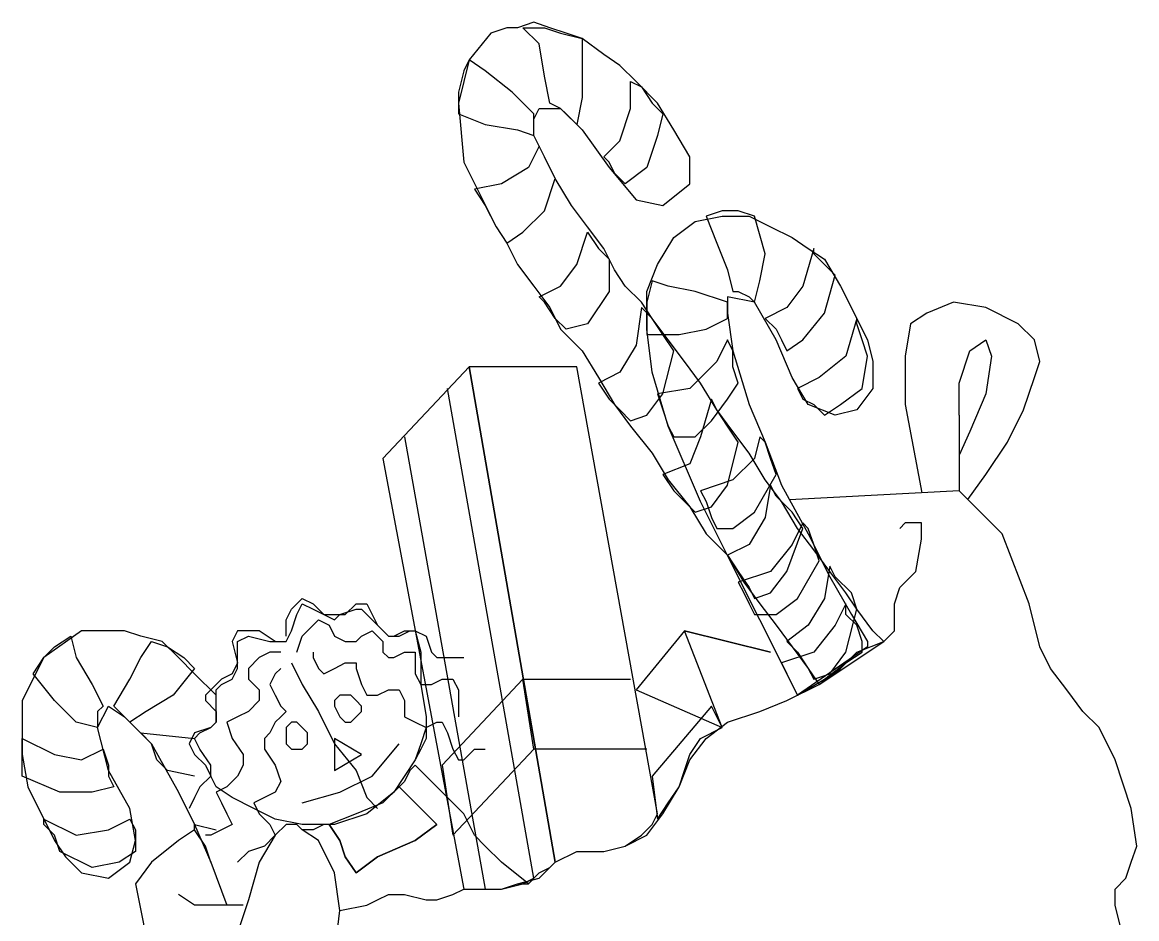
# Model space of a CAD drawing. Extents: x -95 to 513, y -317 to 40.
# Drawn here: x -91.93 to -62.31, y -9.05 to 14.78 of the extents above; entities that cross this region are included whole.
import ezdxf

# ---------------------------------------------------------------- set-up
doc = ezdxf.new("R2010")
doc.units = 0
doc.header["$MEASUREMENT"] = 0
doc.layers.get('0').update_dxf_attribs({"linetype": 'CONTINUOUS'})

msp = doc.modelspace()

# ---------------------------------------------------------------- linework, layer by layer
at = {"color": 3}
for p, q in [((-67.176071, 7.336626), (-67.89153, 7.050443)), ((-66.317521, 7.193535), (-67.176071, 7.336626)), ((-65.458971, 6.76426), (-66.317521, 7.193535)), ((-66.317521, 7.193535), (-66.317521, 7.193535)), ((-67.89153, 7.050443), (-68.320805, 6.76426)), ((-68.320805, 6.76426), (-68.463896, 5.905709)), ((-68.320805, 6.76426), (-68.320805, 6.76426)), ((-65.029695, 6.334985), (-65.458971, 6.76426)), ((-66.746796, 6.048801), (-66.317521, 6.334985)), ((-66.317521, 6.334985), (-66.317521, 6.334985)), ((-66.317521, 6.334985), (-66.174429, 5.905709)), ((-64.886604, 5.762618), (-65.029695, 6.334985)), ((-67.03298, 5.190251), (-66.746796, 6.048801)), ((-68.463896, 5.905709), (-68.463896, 4.617884)), ((-66.174429, 5.905709), (-66.317521, 4.904068)), ((-65.029695, 5.333343), (-64.886604, 5.762618)), ((-64.886604, 5.762618), (-64.886604, 5.762618)), ((-65.315879, 4.474793), (-65.029695, 5.333343)), ((-67.03298, 4.3317), (-67.03298, 5.190251)), ((-66.317521, 4.904068), (-66.746796, 3.902425)), ((-68.463896, 4.617884), (-68.019508, 2.274591)), ((-65.745154, 3.616242), (-65.315879, 4.474793)), ((-67.03298, 4.3317), (-67.03298, 4.3317)), ((-67.03298, 4.3317), (-67.03298, 2.6146)), ((-66.746796, 3.902425), (-67.03298, 3.275425)), ((-66.317521, 2.757692), (-65.745154, 3.616242)), ((-66.80214, 2.097576), (-66.317521, 2.757692)), ((-67.03298, 2.6146), (-67.03298, 2.328416)), ((-67.03298, 2.328416), (-67.03298, 2.328416))]:
    msp.add_line(p, q, dxfattribs=at)
at = {"color": 7}
for p, q in [((-80.054325, 5.619526), (-82.343793, 3.186967)), ((-77.764858, -7.544912), (-80.054325, 5.619526)), ((-77.192491, 5.619526), (-80.054325, 5.619526)), ((-80.054325, 5.619526), (-77.764858, -7.544912)), ((-75.046115, -6.257086), (-77.192491, 5.619526)), ((-82.343793, 3.186967), (-80.197417, -8.26037)), ((-67.03298, 2.328416), (-71.538929, 2.08257)), ((-65.888246, 1.183683), (-67.03298, 2.328416)), ((-67.03298, 2.328416), (-67.03298, 2.328416)), ((-65.172788, -0.67651), (-65.888246, 1.183683)), ((-84.776352, -0.819601), (-84.490168, -0.533417)), ((-84.490168, -0.533417), (-84.490168, -0.533417)), ((-84.490168, -0.533417), (-84.203985, -0.67651)), ((-84.919443, -1.105785), (-84.776352, -0.819601)), ((-84.63326, -0.962693), (-84.490168, -0.67651)), ((-84.490168, -0.67651), (-84.490168, -0.67651)), ((-84.490168, -0.67651), (-84.203985, -0.819601)), ((-84.203985, -0.67651), (-83.917801, -0.962693)), ((-84.203985, -0.819601), (-83.917801, -0.962693)), ((-83.488526, -0.962693), (-83.059251, -0.819601)), ((-83.345435, -0.962693), (-83.059251, -0.67651)), ((-83.059251, -0.67651), (-82.773068, -0.67651)), ((-83.059251, -0.819601), (-82.91616, -0.819601)), ((-82.91616, -0.819601), (-82.91616, -0.819601)), ((-82.91616, -0.819601), (-82.773068, -0.962693)), ((-82.773068, -0.67651), (-82.773068, -0.67651)), ((-82.773068, -0.67651), (-82.629976, -0.962693)), ((-64.886604, -1.821243), (-65.172788, -0.67651)), ((-84.919443, -1.53506), (-84.919443, -1.105785)), ((-84.776352, -1.391968), (-84.63326, -0.962693)), ((-84.203985, -1.248876), (-84.060893, -1.105785)), ((-84.060893, -1.105785), (-84.060893, -1.105785)), ((-84.060893, -1.105785), (-83.77471, -1.248876)), ((-83.917801, -0.962693), (-83.631618, -0.962693)), ((-83.917801, -0.962693), (-83.631618, -1.105785)), ((-83.631618, -0.962693), (-83.631618, -0.962693)), ((-83.631618, -0.962693), (-83.345435, -0.962693)), ((-83.631618, -1.105785), (-83.488526, -0.962693)), ((-83.631618, -1.105785), (-83.631618, -1.105785)), ((-82.773068, -0.962693), (-82.486885, -1.248876)), ((-82.629976, -0.962693), (-82.486885, -1.248876)), ((-90.356928, -1.391968), (-91.358571, -2.107426)), ((-90.070745, -1.391968), (-90.356928, -1.391968)), ((-90.356928, -1.391968), (-90.356928, -1.391968)), ((-89.64147, -1.391968), (-90.070745, -1.391968)), ((-89.212195, -1.391968), (-89.64147, -1.391968)), ((-88.782919, -1.53506), (-89.212195, -1.391968)), ((-86.207269, -1.391968), (-86.350361, -1.678151)), ((-85.921086, -1.391968), (-86.207269, -1.391968)), ((-86.207269, -1.391968), (-86.207269, -1.391968)), ((-85.634902, -1.391968), (-85.921086, -1.391968)), ((-85.205627, -1.678151), (-85.634902, -1.391968)), ((-84.919443, -1.678151), (-84.776352, -1.391968)), ((-84.490168, -1.53506), (-84.203985, -1.248876)), ((-83.77471, -1.248876), (-83.631618, -1.53506)), ((-82.91616, -1.53506), (-82.629976, -1.391968)), ((-82.629976, -1.391968), (-82.629976, -1.391968)), ((-82.629976, -1.391968), (-82.343793, -1.678151)), ((-82.486885, -1.248876), (-82.200701, -1.53506)), ((-82.486885, -1.248876), (-82.200701, -1.53506)), ((-82.057609, -1.53506), (-81.771426, -1.391968)), ((-81.914517, -1.53506), (-81.628334, -1.391968)), ((-81.771426, -1.391968), (-81.485242, -1.391968)), ((-81.628334, -1.391968), (-81.485242, -1.391968)), ((-81.485242, -1.391968), (-81.485242, -1.391968)), ((-81.485242, -1.391968), (-81.199059, -1.53506)), ((-81.485242, -1.391968), (-81.485242, -1.391968)), ((-81.485242, -1.391968), (-81.342151, -1.964335)), ((-88.210553, -1.678151), (-88.782919, -1.53506)), ((-87.781278, -2.107426), (-88.210553, -1.678151)), ((-86.350361, -1.678151), (-86.207269, -2.250518)), ((-86.207269, -1.678151), (-85.921086, -1.53506)), ((-86.207269, -1.964335), (-86.207269, -1.678151)), ((-86.207269, -1.678151), (-86.207269, -1.678151)), ((-85.921086, -1.53506), (-85.348718, -1.678151)), ((-85.348718, -1.678151), (-84.919443, -1.678151)), ((-84.919443, -1.678151), (-84.919443, -1.678151)), ((-84.63326, -1.964335), (-84.490168, -1.53506)), ((-83.631618, -1.53506), (-83.345435, -1.678151)), ((-83.345435, -1.678151), (-83.345435, -1.678151)), ((-83.345435, -1.678151), (-83.059251, -1.678151)), ((-83.059251, -1.678151), (-82.91616, -1.53506)), ((-82.343793, -1.678151), (-82.343793, -1.964335)), ((-82.200701, -1.53506), (-82.200701, -1.53506)), ((-82.200701, -1.53506), (-82.057609, -1.53506)), ((-82.200701, -1.53506), (-82.200701, -1.53506)), ((-82.200701, -1.53506), (-81.914517, -1.53506)), ((-81.199059, -1.53506), (-81.055967, -1.964335)), ((-86.207269, -2.39361), (-86.207269, -1.964335)), ((-85.348718, -1.964335), (-85.634902, -2.107426)), ((-85.062535, -1.964335), (-85.348718, -1.964335)), ((-84.203985, -1.964335), (-84.203985, -2.107426)), ((-82.343793, -1.964335), (-82.200701, -2.107426)), ((-82.057609, -2.107426), (-81.771426, -1.964335)), ((-81.771426, -1.964335), (-81.485242, -1.964335)), ((-81.485242, -1.964335), (-81.485242, -1.964335)), ((-81.485242, -1.964335), (-81.485242, -2.250518)), ((-81.342151, -1.964335), (-81.342151, -2.822885)), ((-81.055967, -1.964335), (-80.912876, -2.107426)), ((-64.60042, -2.39361), (-64.886604, -1.821243)), ((-64.886604, -1.821243), (-64.886604, -1.821243)), ((-91.358571, -2.107426), (-91.930937, -3.25216)), ((-87.352002, -2.536702), (-87.781278, -2.107426)), ((-86.207269, -2.250518), (-86.350361, -2.536702)), ((-85.634902, -2.107426), (-85.921086, -2.39361)), ((-84.776352, -2.250518), (-84.490168, -2.822885)), ((-84.203985, -2.107426), (-84.060893, -2.39361)), ((-83.631618, -2.39361), (-83.345435, -2.250518)), ((-83.345435, -2.250518), (-83.059251, -2.250518)), ((-83.059251, -2.250518), (-83.059251, -2.250518)), ((-83.059251, -2.250518), (-83.059251, -2.39361)), ((-82.200701, -2.107426), (-82.200701, -2.107426)), ((-82.200701, -2.107426), (-82.057609, -2.107426)), ((-81.485242, -2.250518), (-81.485242, -2.536702)), ((-80.912876, -2.107426), (-80.912876, -2.107426)), ((-80.912876, -2.107426), (-80.626692, -2.107426)), ((-80.626692, -2.107426), (-80.4836, -2.107426)), ((-80.4836, -2.107426), (-80.197417, -2.107426)), ((-86.779636, -3.109068), (-87.352002, -2.536702)), ((-86.350361, -2.536702), (-86.636544, -2.679793)), ((-86.350361, -2.679793), (-86.207269, -2.39361)), ((-86.350361, -2.536702), (-86.350361, -2.536702)), ((-85.921086, -2.39361), (-85.921086, -2.39361)), ((-85.921086, -2.39361), (-85.921086, -2.679793)), ((-85.205627, -2.536702), (-85.348718, -2.822885)), ((-85.062535, -2.39361), (-85.205627, -2.536702)), ((-84.060893, -2.39361), (-83.917801, -2.536702)), ((-83.917801, -2.536702), (-83.631618, -2.39361)), ((-83.917801, -2.536702), (-83.917801, -2.536702)), ((-83.059251, -2.39361), (-82.91616, -2.822885)), ((-81.485242, -2.536702), (-81.342151, -2.822885)), ((-64.171145, -2.965977), (-64.60042, -2.39361)), ((-86.779636, -2.822885), (-87.065819, -3.109068)), ((-86.636544, -2.679793), (-86.779636, -2.822885)), ((-86.779636, -2.965977), (-86.636544, -2.822885)), ((-86.636544, -2.822885), (-86.350361, -2.679793)), ((-86.350361, -2.679793), (-86.350361, -2.679793)), ((-85.921086, -2.679793), (-85.634902, -2.965977)), ((-85.348718, -2.822885), (-85.205627, -3.109068)), ((-84.490168, -2.822885), (-84.060893, -3.538343)), ((-82.91616, -2.822885), (-82.773068, -3.109068)), ((-81.342151, -2.822885), (-81.342151, -2.822885)), ((-81.342151, -2.822885), (-81.055967, -2.822885)), ((-81.342151, -2.822885), (-81.199059, -3.681435)), ((-81.055967, -2.822885), (-80.769784, -2.679793)), ((-80.769784, -2.679793), (-80.4836, -2.679793)), ((-80.4836, -2.679793), (-80.4836, -2.679793)), ((-80.4836, -2.679793), (-80.340509, -2.965977)), ((-91.930937, -3.25216), (-91.930937, -4.110711)), ((-87.065819, -3.109068), (-87.065819, -3.109068)), ((-87.065819, -3.109068), (-87.065819, -3.25216)), ((-87.065819, -3.25216), (-86.779636, -3.538343)), ((-86.779636, -3.109068), (-86.779636, -2.965977)), ((-86.779636, -3.395252), (-86.779636, -3.109068)), ((-86.779636, -3.109068), (-86.779636, -3.109068)), ((-85.634902, -3.25216), (-85.921086, -3.538343)), ((-85.634902, -2.965977), (-85.634902, -3.25216)), ((-85.634902, -3.25216), (-85.634902, -3.25216)), ((-85.205627, -3.109068), (-85.205627, -3.109068)), ((-85.205627, -3.109068), (-85.062535, -3.395252)), ((-83.488526, -3.109068), (-83.631618, -3.25216)), ((-83.631618, -3.25216), (-83.631618, -3.395252)), ((-83.345435, -3.109068), (-83.488526, -3.109068)), ((-83.488526, -3.109068), (-83.488526, -3.109068)), ((-83.202343, -3.109068), (-83.345435, -3.109068)), ((-83.059251, -3.25216), (-83.202343, -3.109068)), ((-82.91616, -3.395252), (-83.059251, -3.25216)), ((-83.059251, -3.25216), (-83.059251, -3.25216)), ((-82.773068, -3.109068), (-82.773068, -3.109068)), ((-82.773068, -3.109068), (-82.486885, -3.109068)), ((-82.486885, -3.109068), (-82.200701, -2.965977)), ((-82.200701, -2.965977), (-81.914517, -2.965977)), ((-81.914517, -2.965977), (-81.914517, -2.965977)), ((-81.914517, -2.965977), (-81.771426, -3.25216)), ((-81.771426, -3.25216), (-81.771426, -3.681435)), ((-80.340509, -2.965977), (-80.340509, -3.395252)), ((-63.74187, -3.538343), (-64.171145, -2.965977)), ((-89.927653, -3.967618), (-89.64147, -3.395252)), ((-89.64147, -3.395252), (-89.64147, -3.395252)), ((-89.64147, -3.395252), (-89.212195, -3.681435)), ((-86.779636, -3.681435), (-86.779636, -3.395252)), ((-86.779636, -3.538343), (-86.779636, -3.824527)), ((-85.921086, -3.538343), (-86.207269, -3.681435)), ((-85.062535, -3.395252), (-84.919443, -3.538343)), ((-84.919443, -3.538343), (-85.062535, -3.681435)), ((-84.060893, -3.538343), (-83.631618, -4.396894)), ((-83.631618, -3.395252), (-83.488526, -3.681435)), ((-83.059251, -3.681435), (-82.91616, -3.538343)), ((-82.91616, -3.538343), (-82.91616, -3.395252)), ((-80.340509, -3.395252), (-80.340509, -3.681435)), ((-63.312595, -3.967618), (-63.74187, -3.538343)), ((-89.212195, -3.681435), (-88.496736, -4.396894)), ((-86.922727, -3.967618), (-86.779636, -3.824527)), ((-86.779636, -3.824527), (-86.922727, -3.967618)), ((-86.779636, -3.824527), (-86.779636, -3.681435)), ((-86.779636, -3.824527), (-86.779636, -3.824527)), ((-86.779636, -3.824527), (-86.779636, -3.824527)), ((-86.207269, -3.681435), (-86.493452, -3.824527)), ((-86.493452, -3.824527), (-86.493452, -3.824527)), ((-86.493452, -3.824527), (-86.350361, -4.253802)), ((-85.205627, -3.824527), (-85.348718, -4.110711)), ((-85.062535, -3.681435), (-85.205627, -3.824527)), ((-85.062535, -3.681435), (-85.062535, -3.681435)), ((-84.776352, -3.824527), (-84.919443, -3.967618)), ((-84.63326, -3.824527), (-84.776352, -3.824527)), ((-84.776352, -3.824527), (-84.776352, -3.824527)), ((-84.490168, -3.967618), (-84.63326, -3.824527)), ((-83.488526, -3.681435), (-83.488526, -3.681435)), ((-83.488526, -3.681435), (-83.345435, -3.824527)), ((-83.345435, -3.824527), (-83.202343, -3.824527)), ((-83.202343, -3.824527), (-83.059251, -3.681435)), ((-83.059251, -3.681435), (-83.059251, -3.681435)), ((-81.771426, -3.681435), (-81.485242, -3.824527)), ((-81.485242, -3.824527), (-81.485242, -3.824527)), ((-81.485242, -3.824527), (-81.199059, -3.967618)), ((-81.199059, -3.681435), (-81.199059, -3.967618)), ((-81.199059, -3.681435), (-81.199059, -3.681435)), ((-81.199059, -3.967618), (-80.912876, -3.824527)), ((-80.912876, -3.824527), (-80.769784, -3.824527)), ((-80.769784, -3.824527), (-80.769784, -3.824527)), ((-80.769784, -3.824527), (-80.626692, -4.110711)), ((-91.930937, -4.110711), (-91.930937, -4.110711)), ((-91.930937, -4.110711), (-91.930937, -4.683077)), ((-89.64147, -5.112352), (-89.927653, -3.967618)), ((-87.352002, -4.110711), (-87.495094, -4.396894)), ((-86.922727, -3.967618), (-87.352002, -4.110711)), ((-87.352002, -4.253802), (-87.208911, -4.110711)), ((-87.208911, -4.110711), (-86.922727, -3.967618)), ((-85.348718, -4.110711), (-85.49181, -4.253802)), ((-84.919443, -3.967618), (-84.919443, -4.110711)), ((-84.919443, -4.110711), (-84.919443, -4.396894)), ((-84.347077, -4.110711), (-84.490168, -3.967618)), ((-84.347077, -4.253802), (-84.347077, -4.110711)), ((-84.347077, -4.110711), (-84.347077, -4.110711)), ((-81.199059, -3.967618), (-81.342151, -4.396894)), ((-81.199059, -3.967618), (-81.199059, -4.253802)), ((-80.626692, -4.110711), (-80.4836, -4.539986)), ((-62.88332, -4.826169), (-63.312595, -3.967618)), ((-63.312595, -3.967618), (-63.312595, -3.967618)), ((-88.496736, -4.396894), (-87.781278, -5.684719)), ((-87.495094, -4.396894), (-87.495094, -4.396894)), ((-87.495094, -4.396894), (-87.352002, -4.683077)), ((-87.208911, -4.539986), (-87.352002, -4.253802)), ((-87.352002, -4.253802), (-87.352002, -4.253802)), ((-86.350361, -4.253802), (-86.064177, -4.683077)), ((-85.49181, -4.253802), (-85.49181, -4.253802)), ((-85.49181, -4.253802), (-85.49181, -4.539986)), ((-84.919443, -4.396894), (-84.919443, -4.396894)), ((-84.919443, -4.396894), (-84.776352, -4.539986)), ((-84.490168, -4.539986), (-84.347077, -4.396894)), ((-84.347077, -4.396894), (-84.347077, -4.253802)), ((-83.631618, -4.253802), (-83.631618, -5.112352)), ((-82.91616, -4.683077), (-83.631618, -4.253802)), ((-83.631618, -4.253802), (-83.631618, -4.253802)), ((-83.631618, -4.396894), (-83.059251, -5.112352)), ((-82.629976, -5.255444), (-81.914517, -4.396894)), ((-81.342151, -4.396894), (-81.485242, -4.826169)), ((-81.199059, -4.253802), (-81.342151, -4.539986)), ((-91.930937, -4.683077), (-91.787846, -5.541627)), ((-87.352002, -4.683077), (-87.065819, -4.969261)), ((-86.922727, -4.969261), (-87.208911, -4.539986)), ((-86.064177, -4.683077), (-86.064177, -4.969261)), ((-85.49181, -4.539986), (-85.205627, -4.969261)), ((-84.776352, -4.539986), (-84.63326, -4.539986)), ((-84.63326, -4.539986), (-84.490168, -4.539986)), ((-84.490168, -4.539986), (-84.490168, -4.539986)), ((-83.631618, -5.112352), (-82.91616, -4.683077)), ((-81.342151, -4.539986), (-81.485242, -4.826169)), ((-80.4836, -4.539986), (-80.340509, -4.826169)), ((-80.197417, -4.826169), (-79.911234, -4.539986)), ((-79.911234, -4.539986), (-79.62505, -4.539986)), ((-87.065819, -4.969261), (-86.922727, -5.255444)), ((-86.922727, -5.255444), (-86.922727, -4.969261)), ((-86.064177, -4.969261), (-86.207269, -5.255444)), ((-86.064177, -4.969261), (-86.064177, -4.969261)), ((-85.205627, -4.969261), (-85.062535, -5.398536)), ((-81.485242, -4.826169), (-82.057609, -5.684719)), ((-81.485242, -4.826169), (-82.057609, -5.684719)), ((-81.485242, -4.826169), (-81.485242, -4.826169)), ((-81.485242, -4.826169), (-81.485242, -4.826169)), ((-80.340509, -4.826169), (-80.340509, -4.826169)), ((-80.340509, -4.826169), (-80.197417, -4.826169)), ((-62.454045, -6.113994), (-62.88332, -4.826169)), ((-89.069103, -6.113994), (-89.64147, -5.112352)), ((-86.922727, -5.255444), (-87.208911, -5.541627)), ((-86.779636, -5.541627), (-86.922727, -5.255444)), ((-86.922727, -5.255444), (-86.922727, -5.255444)), ((-86.922727, -5.255444), (-86.922727, -5.255444)), ((-86.207269, -5.255444), (-86.493452, -5.541627)), ((-83.488526, -5.684719), (-82.629976, -5.255444)), ((-83.059251, -5.112352), (-82.773068, -5.827811)), ((-91.787846, -5.541627), (-91.072387, -6.972544)), ((-87.208911, -5.541627), (-87.352002, -5.827811)), ((-86.350361, -5.827811), (-86.779636, -5.541627)), ((-86.493452, -5.541627), (-86.779636, -5.684719)), ((-85.062535, -5.398536), (-85.205627, -5.684719)), ((-85.062535, -5.398536), (-85.062535, -5.398536)), ((-87.781278, -5.684719), (-87.781278, -5.684719)), ((-87.781278, -5.684719), (-87.352002, -6.543269)), ((-87.352002, -5.827811), (-87.495094, -6.113994)), ((-86.779636, -5.684719), (-86.779636, -5.684719)), ((-86.779636, -5.684719), (-86.636544, -5.970903)), ((-85.777994, -6.113994), (-86.350361, -5.827811)), ((-85.49181, -5.827811), (-85.777994, -5.970903)), ((-85.205627, -5.684719), (-85.49181, -5.827811)), ((-84.490168, -5.970903), (-83.488526, -5.684719)), ((-82.057609, -5.684719), (-82.773068, -6.257086)), ((-82.057609, -5.684719), (-82.773068, -6.257086)), ((-82.773068, -5.827811), (-82.486885, -6.113994)), ((-88.926011, -6.972544), (-89.069103, -6.113994)), ((-89.069103, -6.113994), (-89.069103, -6.113994)), ((-86.636544, -5.970903), (-86.493452, -6.257086)), ((-85.777994, -5.970903), (-85.777994, -5.970903)), ((-85.777994, -5.970903), (-85.634902, -6.257086)), ((-85.205627, -6.400178), (-85.777994, -6.113994)), ((-85.205627, -6.400178), (-85.777994, -6.113994)), ((-85.777994, -6.113994), (-85.777994, -6.113994)), ((-62.310953, -7.115636), (-62.454045, -6.113994)), ((-86.493452, -6.257086), (-86.350361, -6.543269)), ((-85.634902, -6.257086), (-85.348718, -6.543269)), ((-84.490168, -6.543269), (-85.205627, -6.400178)), ((-84.490168, -6.543269), (-85.205627, -6.400178)), ((-82.773068, -6.257086), (-83.631618, -6.543269)), ((-82.773068, -6.257086), (-83.631618, -6.543269)), ((-75.189207, -6.543269), (-75.046115, -6.257086)), ((-87.352002, -6.686361), (-87.781278, -6.972544)), ((-87.352002, -6.543269), (-86.922727, -7.544912)), ((-87.352002, -6.686361), (-87.352002, -6.686361)), ((-86.636544, -6.686361), (-86.922727, -6.829453)), ((-86.350361, -6.543269), (-86.636544, -6.686361)), ((-86.350361, -6.543269), (-86.350361, -6.543269)), ((-85.348718, -6.543269), (-85.205627, -6.829453)), ((-83.631618, -6.543269), (-84.490168, -6.543269)), ((-83.631618, -6.543269), (-84.490168, -6.543269)), ((-83.631618, -6.543269), (-83.631618, -6.543269)), ((-83.631618, -6.543269), (-83.631618, -6.543269)), ((-75.475391, -6.829453), (-75.189207, -6.543269)), ((-91.072387, -6.972544), (-91.072387, -6.972544)), ((-91.072387, -6.972544), (-90.786203, -7.40182)), ((-89.069103, -7.544912), (-88.926011, -6.972544)), ((-87.781278, -6.972544), (-88.496736, -7.544912)), ((-86.922727, -6.829453), (-87.065819, -6.829453)), ((-85.205627, -6.829453), (-85.49181, -7.115636)), ((-85.205627, -6.829453), (-85.205627, -6.829453)), ((-75.904666, -7.115636), (-75.475391, -6.829453)), ((-90.786203, -7.40182), (-90.356928, -7.831095)), ((-85.921086, -7.258728), (-86.207269, -7.544912)), ((-85.49181, -7.115636), (-85.921086, -7.258728)), ((-77.764858, -7.544912), (-77.192491, -7.258728)), ((-77.192491, -7.258728), (-76.477032, -7.258728)), ((-76.477032, -7.258728), (-75.904666, -7.115636)), ((-75.904666, -7.115636), (-75.904666, -7.115636)), ((-62.454045, -7.544912), (-62.310953, -7.115636)), ((-62.310953, -7.115636), (-62.310953, -7.115636)), ((-89.64147, -7.974187), (-89.069103, -7.544912)), ((-88.496736, -7.544912), (-88.926011, -8.117278)), ((-86.922727, -7.544912), (-86.493452, -8.689645)), ((-78.051041, -7.831095), (-77.90795, -7.688003)), ((-77.90795, -7.688003), (-77.764858, -7.544912)), ((-77.764858, -7.544912), (-77.764858, -7.544912)), ((-62.597137, -7.974187), (-62.454045, -7.544912)), ((-90.356928, -7.831095), (-89.64147, -7.974187)), ((-89.64147, -7.974187), (-89.64147, -7.974187)), ((-78.7665, -8.117278), (-78.194133, -7.974187)), ((-78.194133, -7.974187), (-78.051041, -7.831095)), ((-78.194133, -7.974187), (-78.194133, -7.974187)), ((-62.88332, -8.26037), (-62.597137, -7.974187)), ((-88.926011, -8.117278), (-88.926011, -8.117278)), ((-88.926011, -8.117278), (-88.782919, -8.832737)), ((-80.197417, -8.26037), (-80.054325, -8.26037)), ((-80.054325, -8.26037), (-79.768142, -8.26037)), ((-79.768142, -8.26037), (-79.481958, -8.26037)), ((-79.481958, -8.26037), (-79.481958, -8.26037)), ((-79.481958, -8.26037), (-79.195775, -8.26037)), ((-79.195775, -8.26037), (-78.7665, -8.117278)), ((-62.88332, -8.689645), (-62.88332, -8.26037)), ((-62.88332, -8.26037), (-62.88332, -8.26037)), ((-88.782919, -8.832737), (-88.639828, -9.548196)), ((-62.740228, -9.262012), (-62.88332, -8.689645))]:
    msp.add_line(p, q, dxfattribs=at)
at = {"color": 1}
for p, q in [((-78.337225, -7.974187), (-80.626692, 5.047159)), ((-81.771426, 3.759334), (-79.62505, -8.26037)), ((-91.072387, -1.821243), (-90.643112, -1.53506)), ((-90.643112, -1.53506), (-90.643112, -1.53506)), ((-90.643112, -1.53506), (-90.50002, -2.107426)), ((-88.782919, -2.107426), (-88.496736, -1.678151)), ((-88.496736, -1.678151), (-88.496736, -1.678151)), ((-88.496736, -1.678151), (-88.067461, -1.821243)), ((-91.358571, -2.107426), (-91.072387, -1.821243)), ((-88.067461, -1.821243), (-87.638186, -2.107426)), ((-91.644754, -2.536702), (-91.358571, -2.107426)), ((-90.50002, -2.107426), (-90.070745, -2.822885)), ((-89.069103, -2.679793), (-88.782919, -2.107426)), ((-87.638186, -2.107426), (-87.352002, -2.39361)), ((-91.072387, -3.25216), (-91.644754, -2.536702)), ((-91.644754, -2.536702), (-91.644754, -2.536702)), ((-87.352002, -2.39361), (-87.924369, -3.109068)), ((-87.352002, -2.39361), (-87.352002, -2.39361)), ((-90.070745, -2.822885), (-89.784562, -3.395252)), ((-89.498378, -3.395252), (-89.069103, -2.679793)), ((-78.623408, -2.679793), (-80.769784, -4.969261)), ((-78.337225, -4.539986), (-78.623408, -2.679793)), ((-78.337225, -4.539986), (-78.623408, -2.679793)), ((-78.623408, -2.679793), (-75.761574, -2.679793)), ((-90.50002, -3.824527), (-91.072387, -3.25216)), ((-87.924369, -3.109068), (-88.639828, -3.538343)), ((-89.784562, -3.395252), (-89.927653, -3.538343)), ((-89.927653, -3.538343), (-89.927653, -3.681435)), ((-89.784562, -3.395252), (-89.784562, -3.395252)), ((-89.355287, -3.538343), (-89.498378, -3.395252)), ((-89.498378, -3.395252), (-89.498378, -3.395252)), ((-89.212195, -3.681435), (-89.355287, -3.538343)), ((-88.639828, -3.538343), (-89.069103, -3.824527)), ((-89.927653, -3.967618), (-90.50002, -3.824527)), ((-89.927653, -3.681435), (-89.927653, -3.967618)), ((-89.069103, -3.824527), (-89.212195, -3.681435)), ((-89.069103, -3.824527), (-89.069103, -3.824527)), ((-86.350361, -3.681435), (-86.350361, -3.681435)), ((-89.927653, -3.967618), (-89.927653, -3.967618)), ((-88.782919, -4.110711), (-87.352002, -4.253802)), ((-88.496736, -4.396894), (-88.782919, -4.110711)), ((-88.782919, -4.110711), (-88.782919, -4.110711)), ((-88.353644, -4.826169), (-88.496736, -4.396894)), ((-80.4836, -6.829453), (-78.337225, -4.539986)), ((-75.332299, -4.539986), (-78.337225, -4.539986)), ((-75.332299, -4.539986), (-75.332299, -4.539986)), ((-88.067461, -5.112352), (-88.353644, -4.826169)), ((-80.769784, -4.969261), (-80.4836, -6.829453)), ((-87.352002, -5.255444), (-88.067461, -5.112352)), ((-88.067461, -5.112352), (-88.067461, -5.112352)), ((-91.358571, -6.400178), (-90.50002, -6.829453)), ((-91.358571, -6.543269), (-91.358571, -6.400178)), ((-91.358571, -6.400178), (-91.358571, -6.400178)), ((-89.64147, -6.686361), (-89.069103, -6.400178)), ((-89.069103, -6.400178), (-89.069103, -6.400178)), ((-89.069103, -6.400178), (-88.926011, -6.686361)), ((-85.205627, -6.257086), (-85.205627, -6.257086)), ((-91.072387, -6.829453), (-91.358571, -6.543269)), ((-90.50002, -6.829453), (-89.64147, -6.686361)), ((-88.926011, -6.686361), (-88.926011, -6.972544)), ((-87.352002, -6.543269), (-86.779636, -6.686361)), ((-87.352002, -6.686361), (-87.352002, -6.543269)), ((-87.352002, -6.543269), (-87.352002, -6.543269)), ((-87.065819, -7.115636), (-87.352002, -6.686361)), ((-90.929296, -7.258728), (-91.072387, -6.829453)), ((-88.926011, -6.972544), (-88.926011, -7.258728)), ((-80.4836, -6.829453), (-80.4836, -6.829453)), ((-90.070745, -7.688003), (-90.929296, -7.258728)), ((-90.929296, -7.258728), (-90.929296, -7.258728)), ((-88.926011, -7.258728), (-89.355287, -7.544912)), ((-88.926011, -7.258728), (-88.926011, -7.258728)), ((-86.922727, -7.544912), (-87.065819, -7.115636)), ((-89.355287, -7.544912), (-90.070745, -7.688003)), ((-86.922727, -7.544912), (-86.922727, -7.544912)), ((-78.623408, -8.117278), (-78.337225, -7.974187)), ((-78.337225, -7.974187), (-78.337225, -7.974187)), ((-79.62505, -8.26037), (-79.195775, -8.26037)), ((-79.195775, -8.26037), (-78.623408, -8.117278))]:
    msp.add_line(p, q, dxfattribs=at)
at = {"color": 30}
for p, q in [((-84.776352, -0.819601), (-84.490168, -0.533417)), ((-84.490168, -0.533417), (-84.490168, -0.533417)), ((-84.490168, -0.533417), (-84.203985, -0.67651)), ((-84.919443, -1.105785), (-84.776352, -0.819601)), ((-84.203985, -0.67651), (-83.917801, -0.962693)), ((-83.345435, -0.962693), (-83.059251, -0.67651)), ((-83.059251, -0.67651), (-82.773068, -0.67651)), ((-82.773068, -0.67651), (-82.773068, -0.67651)), ((-82.773068, -0.67651), (-82.629976, -0.962693)), ((-84.919443, -1.53506), (-84.919443, -1.105785)), ((-84.203985, -1.248876), (-84.060893, -1.105785)), ((-84.060893, -1.105785), (-84.060893, -1.105785)), ((-84.060893, -1.105785), (-83.77471, -1.248876)), ((-83.917801, -0.962693), (-83.631618, -0.962693)), ((-83.631618, -0.962693), (-83.631618, -0.962693)), ((-83.631618, -0.962693), (-83.345435, -0.962693)), ((-82.629976, -0.962693), (-82.486885, -1.248876)), ((-86.207269, -1.391968), (-86.350361, -1.678151)), ((-85.921086, -1.391968), (-86.207269, -1.391968)), ((-86.207269, -1.391968), (-86.207269, -1.391968)), ((-85.634902, -1.391968), (-85.921086, -1.391968)), ((-85.205627, -1.678151), (-85.634902, -1.391968)), ((-84.490168, -1.53506), (-84.203985, -1.248876)), ((-83.77471, -1.248876), (-83.631618, -1.53506)), ((-82.91616, -1.53506), (-82.629976, -1.391968)), ((-82.629976, -1.391968), (-82.629976, -1.391968)), ((-82.629976, -1.391968), (-82.343793, -1.678151)), ((-82.486885, -1.248876), (-82.200701, -1.53506)), ((-82.057609, -1.53506), (-81.771426, -1.391968)), ((-81.771426, -1.391968), (-81.485242, -1.391968)), ((-81.485242, -1.391968), (-81.485242, -1.391968)), ((-81.485242, -1.391968), (-81.199059, -1.53506)), ((-86.350361, -1.678151), (-86.207269, -2.250518)), ((-84.63326, -1.964335), (-84.490168, -1.53506)), ((-83.631618, -1.53506), (-83.345435, -1.678151)), ((-83.345435, -1.678151), (-83.345435, -1.678151)), ((-83.345435, -1.678151), (-83.059251, -1.678151)), ((-83.059251, -1.678151), (-82.91616, -1.53506)), ((-82.343793, -1.678151), (-82.343793, -1.964335)), ((-82.200701, -1.53506), (-82.200701, -1.53506)), ((-82.200701, -1.53506), (-82.057609, -1.53506)), ((-81.199059, -1.53506), (-81.055967, -1.964335)), ((-85.348718, -1.964335), (-85.634902, -2.107426)), ((-85.062535, -1.964335), (-85.348718, -1.964335)), ((-84.203985, -1.964335), (-84.203985, -2.107426)), ((-82.343793, -1.964335), (-82.200701, -2.107426)), ((-82.057609, -2.107426), (-81.771426, -1.964335)), ((-81.771426, -1.964335), (-81.485242, -1.964335)), ((-81.485242, -1.964335), (-81.485242, -1.964335)), ((-81.485242, -1.964335), (-81.485242, -2.250518)), ((-81.055967, -1.964335), (-80.912876, -2.107426)), ((-86.207269, -2.250518), (-86.350361, -2.536702)), ((-85.634902, -2.107426), (-85.921086, -2.39361)), ((-84.203985, -2.107426), (-84.060893, -2.39361)), ((-83.631618, -2.39361), (-83.345435, -2.250518)), ((-83.345435, -2.250518), (-83.059251, -2.250518)), ((-83.059251, -2.250518), (-83.059251, -2.250518)), ((-83.059251, -2.250518), (-83.059251, -2.39361)), ((-82.200701, -2.107426), (-82.200701, -2.107426)), ((-82.200701, -2.107426), (-82.057609, -2.107426)), ((-81.485242, -2.250518), (-81.485242, -2.536702)), ((-80.912876, -2.107426), (-80.912876, -2.107426)), ((-80.912876, -2.107426), (-80.626692, -2.107426)), ((-80.626692, -2.107426), (-80.4836, -2.107426)), ((-80.4836, -2.107426), (-80.197417, -2.107426)), ((-86.350361, -2.536702), (-86.636544, -2.679793)), ((-86.350361, -2.536702), (-86.350361, -2.536702)), ((-85.921086, -2.39361), (-85.921086, -2.39361)), ((-85.921086, -2.39361), (-85.921086, -2.679793)), ((-85.205627, -2.536702), (-85.348718, -2.822885)), ((-85.062535, -2.39361), (-85.205627, -2.536702)), ((-84.060893, -2.39361), (-83.917801, -2.536702)), ((-83.917801, -2.536702), (-83.631618, -2.39361)), ((-83.917801, -2.536702), (-83.917801, -2.536702)), ((-83.059251, -2.39361), (-82.91616, -2.822885)), ((-81.485242, -2.536702), (-81.342151, -2.822885)), ((-86.779636, -2.822885), (-87.065819, -3.109068)), ((-86.636544, -2.679793), (-86.779636, -2.822885)), ((-85.921086, -2.679793), (-85.634902, -2.965977)), ((-85.348718, -2.822885), (-85.205627, -3.109068)), ((-82.91616, -2.822885), (-82.773068, -3.109068)), ((-81.342151, -2.822885), (-81.342151, -2.822885)), ((-81.342151, -2.822885), (-81.055967, -2.822885)), ((-81.055967, -2.822885), (-80.769784, -2.679793)), ((-80.769784, -2.679793), (-80.4836, -2.679793)), ((-80.4836, -2.679793), (-80.4836, -2.679793)), ((-80.4836, -2.679793), (-80.340509, -2.965977)), ((-87.065819, -3.109068), (-87.065819, -3.109068)), ((-87.065819, -3.109068), (-87.065819, -3.25216)), ((-87.065819, -3.25216), (-86.779636, -3.538343)), ((-85.634902, -3.25216), (-85.921086, -3.538343)), ((-85.634902, -2.965977), (-85.634902, -3.25216)), ((-85.634902, -3.25216), (-85.634902, -3.25216)), ((-85.205627, -3.109068), (-85.205627, -3.109068)), ((-85.205627, -3.109068), (-85.062535, -3.395252)), ((-82.773068, -3.109068), (-82.773068, -3.109068)), ((-82.773068, -3.109068), (-82.486885, -3.109068)), ((-82.486885, -3.109068), (-82.200701, -2.965977)), ((-82.200701, -2.965977), (-81.914517, -2.965977)), ((-81.914517, -2.965977), (-81.914517, -2.965977)), ((-81.914517, -2.965977), (-81.771426, -3.25216)), ((-81.771426, -3.25216), (-81.771426, -3.681435)), ((-80.340509, -2.965977), (-80.340509, -3.395252)), ((-86.779636, -3.538343), (-86.779636, -3.824527)), ((-85.921086, -3.538343), (-86.207269, -3.681435)), ((-85.062535, -3.395252), (-84.919443, -3.538343)), ((-84.919443, -3.538343), (-85.062535, -3.681435)), ((-80.340509, -3.395252), (-80.340509, -3.681435)), ((-86.779636, -3.824527), (-86.922727, -3.967618)), ((-86.779636, -3.824527), (-86.779636, -3.824527)), ((-86.207269, -3.681435), (-86.493452, -3.824527)), ((-86.493452, -3.824527), (-86.493452, -3.824527)), ((-86.493452, -3.824527), (-86.350361, -4.253802)), ((-85.205627, -3.824527), (-85.348718, -4.110711)), ((-85.062535, -3.681435), (-85.205627, -3.824527)), ((-85.062535, -3.681435), (-85.062535, -3.681435)), ((-81.771426, -3.681435), (-81.485242, -3.824527)), ((-81.485242, -3.824527), (-81.485242, -3.824527)), ((-81.485242, -3.824527), (-81.199059, -3.967618)), ((-81.199059, -3.967618), (-80.912876, -3.824527)), ((-80.912876, -3.824527), (-80.769784, -3.824527)), ((-80.769784, -3.824527), (-80.769784, -3.824527)), ((-80.769784, -3.824527), (-80.626692, -4.110711)), ((-87.352002, -4.110711), (-87.495094, -4.396894)), ((-86.922727, -3.967618), (-87.352002, -4.110711)), ((-85.348718, -4.110711), (-85.49181, -4.253802)), ((-80.626692, -4.110711), (-80.4836, -4.539986)), ((-87.495094, -4.396894), (-87.495094, -4.396894)), ((-87.495094, -4.396894), (-87.352002, -4.683077)), ((-86.350361, -4.253802), (-86.064177, -4.683077)), ((-85.49181, -4.253802), (-85.49181, -4.253802)), ((-85.49181, -4.253802), (-85.49181, -4.539986)), ((-87.352002, -4.683077), (-87.065819, -4.969261)), ((-86.064177, -4.683077), (-86.064177, -4.969261)), ((-85.49181, -4.539986), (-85.205627, -4.969261)), ((-80.4836, -4.539986), (-80.340509, -4.826169)), ((-80.197417, -4.826169), (-79.911234, -4.539986)), ((-79.911234, -4.539986), (-79.62505, -4.539986)), ((-87.065819, -4.969261), (-86.922727, -5.255444)), ((-86.064177, -4.969261), (-86.207269, -5.255444)), ((-86.064177, -4.969261), (-86.064177, -4.969261)), ((-85.205627, -4.969261), (-85.062535, -5.398536)), ((-81.485242, -4.969261), (-81.628334, -5.112352)), ((-80.769784, -5.684719), (-81.485242, -4.969261)), ((-81.485242, -4.969261), (-81.485242, -4.969261)), ((-80.340509, -4.826169), (-80.340509, -4.826169)), ((-80.340509, -4.826169), (-80.197417, -4.826169)), ((-86.922727, -5.255444), (-87.208911, -5.541627)), ((-86.922727, -5.255444), (-86.922727, -5.255444)), ((-86.207269, -5.255444), (-86.493452, -5.541627)), ((-81.628334, -5.112352), (-81.771426, -5.398536)), ((-87.208911, -5.541627), (-87.352002, -5.827811)), ((-86.493452, -5.541627), (-86.779636, -5.684719)), ((-85.062535, -5.398536), (-85.205627, -5.684719)), ((-85.062535, -5.398536), (-85.062535, -5.398536)), ((-81.771426, -5.398536), (-81.914517, -5.541627)), ((-81.914517, -5.541627), (-81.914517, -5.541627)), ((-81.914517, -5.541627), (-81.628334, -5.827811)), ((-87.352002, -5.827811), (-87.495094, -6.113994)), ((-86.779636, -5.684719), (-86.779636, -5.684719)), ((-86.779636, -5.684719), (-86.636544, -5.970903)), ((-85.49181, -5.827811), (-85.777994, -5.970903)), ((-85.205627, -5.684719), (-85.49181, -5.827811)), ((-81.628334, -5.827811), (-81.199059, -6.257086)), ((-80.197417, -6.257086), (-80.769784, -5.684719)), ((-86.636544, -5.970903), (-86.493452, -6.257086)), ((-85.777994, -5.970903), (-85.777994, -5.970903)), ((-85.777994, -5.970903), (-85.634902, -6.257086)), ((-86.493452, -6.257086), (-86.350361, -6.543269)), ((-85.634902, -6.257086), (-85.348718, -6.543269)), ((-81.199059, -6.257086), (-80.912876, -6.543269)), ((-79.911234, -6.829453), (-80.197417, -6.257086)), ((-86.636544, -6.686361), (-86.922727, -6.829453)), ((-86.350361, -6.543269), (-86.636544, -6.686361)), ((-86.350361, -6.543269), (-86.350361, -6.543269)), ((-85.348718, -6.543269), (-85.205627, -6.829453)), ((-84.919443, -6.543269), (-85.205627, -6.829453)), ((-84.776352, -6.543269), (-84.919443, -6.543269)), ((-84.919443, -6.543269), (-84.919443, -6.543269)), ((-84.63326, -6.543269), (-84.776352, -6.543269)), ((-84.490168, -6.686361), (-84.63326, -6.543269)), ((-84.203985, -6.686361), (-84.490168, -6.686361)), ((-84.490168, -6.686361), (-84.490168, -6.686361)), ((-84.060893, -6.972544), (-84.490168, -6.686361)), ((-84.490168, -6.686361), (-84.490168, -6.686361)), ((-83.917801, -6.543269), (-84.203985, -6.686361)), ((-83.77471, -6.543269), (-83.917801, -6.543269)), ((-83.488526, -6.972544), (-83.77471, -6.543269)), ((-83.77471, -6.543269), (-83.77471, -6.543269)), ((-80.912876, -6.543269), (-81.485242, -6.972544)), ((-80.912876, -6.543269), (-80.912876, -6.543269)), ((-86.922727, -6.829453), (-87.065819, -6.829453)), ((-85.205627, -6.829453), (-85.634902, -7.544912)), ((-85.205627, -6.829453), (-85.49181, -7.115636)), ((-85.205627, -6.829453), (-85.205627, -6.829453)), ((-83.631618, -7.831095), (-84.060893, -6.972544)), ((-83.345435, -7.40182), (-83.488526, -6.972544)), ((-81.485242, -6.972544), (-82.486885, -7.40182)), ((-79.62505, -7.115636), (-79.911234, -6.829453)), ((-79.911234, -6.829453), (-79.911234, -6.829453)), ((-85.921086, -7.258728), (-86.207269, -7.544912)), ((-85.49181, -7.115636), (-85.921086, -7.258728)), ((-83.059251, -7.831095), (-83.345435, -7.40182)), ((-82.486885, -7.40182), (-83.059251, -7.831095)), ((-79.195775, -7.544912), (-79.62505, -7.115636)), ((-85.634902, -7.544912), (-85.921086, -8.546553)), ((-78.480316, -8.117278), (-79.195775, -7.544912)), ((-83.488526, -8.832737), (-83.631618, -7.831095)), ((-83.059251, -7.831095), (-83.059251, -7.831095)), ((-80.4836, -8.403462), (-80.197417, -8.26037)), ((-80.197417, -8.26037), (-79.768142, -8.26037)), ((-79.768142, -8.26037), (-79.768142, -8.26037)), ((-79.768142, -8.26037), (-79.195775, -8.26037)), ((-79.195775, -8.26037), (-78.7665, -8.117278)), ((-78.7665, -8.117278), (-78.480316, -8.117278)), ((-78.480316, -8.117278), (-78.480316, -8.117278)), ((-85.921086, -8.546553), (-86.350361, -9.834379)), ((-85.921086, -8.546553), (-85.921086, -8.546553)), ((-82.773068, -8.689645), (-82.486885, -8.546553)), ((-82.486885, -8.546553), (-82.200701, -8.403462)), ((-82.200701, -8.403462), (-82.200701, -8.403462)), ((-82.200701, -8.403462), (-81.771426, -8.403462)), ((-81.771426, -8.403462), (-81.199059, -8.546553)), ((-81.199059, -8.546553), (-80.912876, -8.546553)), ((-80.912876, -8.546553), (-80.4836, -8.403462)), ((-80.912876, -8.546553), (-80.912876, -8.546553)), ((-83.631618, -9.977471), (-83.488526, -8.832737)), ((-83.488526, -8.832737), (-82.773068, -8.689645)), ((-83.488526, -8.832737), (-83.488526, -8.832737)), ((-83.488526, -8.832737), (-83.488526, -8.832737))]:
    msp.add_line(p, q, dxfattribs=at)
at = {"color": 254}
for p, q in [((-81.914517, -5.541627), (-82.343793, -5.970903)), ((-81.628334, -5.827811), (-81.914517, -5.541627)), ((-81.914517, -5.541627), (-81.914517, -5.541627)), ((-81.199059, -6.257086), (-81.628334, -5.827811)), ((-82.343793, -5.970903), (-83.059251, -6.257086)), ((-83.059251, -6.257086), (-83.77471, -6.543269)), ((-80.912876, -6.543269), (-81.199059, -6.257086)), ((-83.77471, -6.543269), (-83.488526, -6.972544)), ((-83.77471, -6.543269), (-83.77471, -6.543269)), ((-81.485242, -6.972544), (-80.912876, -6.543269)), ((-80.912876, -6.543269), (-80.912876, -6.543269)), ((-83.488526, -6.972544), (-83.345435, -7.40182)), ((-82.486885, -7.40182), (-81.485242, -6.972544)), ((-83.345435, -7.40182), (-83.059251, -7.831095)), ((-83.059251, -7.831095), (-82.486885, -7.40182)), ((-83.059251, -7.831095), (-83.059251, -7.831095))]:
    msp.add_line(p, q, dxfattribs=at)
at = {"color": 7}
for points in [[(-69.036264, -1.678151), (-69.322447, -1.391968), (-69.751722, -0.819601), (-70.037905, -0.390326), (-70.467181, 0.182041), (-70.896456, 0.754408), (-71.325731, 1.326775), (-71.755006, 2.042233), (-72.184281, 2.6146), (-72.613556, 3.330059), (-73.042831, 3.902425), (-73.472106, 4.474793), (-73.901382, 5.190251), (-74.330657, 5.762618), (-74.759932, 6.334985), (-75.189207, 6.907351), (-75.475391, 7.336626), (-75.904666, 7.765901), (-76.190849, 8.195177), (-76.333941, 8.48136), (-76.477032, 8.767544), (-76.477032, 8.767544), (-76.906307, 9.33991), (-77.335583, 9.912277), (-77.764858, 10.627736), (-78.051041, 11.200102), (-78.337225, 11.77247), (-78.337225, 12.201745), (-78.194133, 12.487928), (-78.194133, 12.487928), (-77.621766, 12.487928), (-77.0494, 11.915561), (-76.333941, 10.913919), (-75.618482, 10.055369), (-75.618482, 10.055369), (-74.903024, 9.912277), (-74.187565, 10.484644), (-74.187565, 11.200102), (-74.187565, 11.200102), (-74.61684, 11.915561), (-75.046115, 12.63102), (-75.618482, 13.203387), (-76.047757, 13.632662), (-76.477032, 13.918845), (-77.0494, 14.34812), (-77.478675, 14.491212), (-77.90795, 14.634304), (-78.337225, 14.777396), (-78.7665, 14.634304), (-79.052683, 14.634304), (-79.481958, 14.491212), (-79.481958, 14.491212), (-80.054325, 13.775754), (-80.340509, 12.63102), (-80.197417, 11.057011), (-79.338867, 9.33991), (-79.338867, 9.33991), (-79.052683, 8.910635), (-78.7665, 8.338269), (-78.337225, 7.765901), (-77.90795, 7.193535), (-77.621766, 6.621168), (-77.0494, 6.048801), (-76.620124, 5.333343), (-76.190849, 4.617884), (-75.761574, 4.045517), (-75.189207, 3.330059), (-74.759932, 2.6146), (-74.187565, 1.899141), (-73.75829, 1.183683), (-73.185923, 0.611316), (-72.756648, -0.104142), (-72.327373, -0.67651), (-71.898098, -1.248876), (-71.468823, -1.821243), (-71.039548, -2.39361), (-70.753364, -2.822885), (-69.036264, -1.678151)], [(-71.325731, -3.109068), (-71.755006, -2.250518), (-72.327373, -1.105785), (-73.042831, 0.325133), (-73.901382, 2.042233), (-74.759932, 4.045517), (-74.759932, 4.045517), (-75.189207, 5.476434), (-75.332299, 6.621168), (-75.332299, 7.62281), (-75.046115, 8.338269), (-74.61684, 9.053727), (-74.044474, 9.483002), (-74.044474, 9.483002), (-73.329015, 9.626094), (-72.613556, 9.626094), (-72.04119, 9.33991), (-71.468823, 9.053727), (-71.039548, 8.767544), (-71.039548, 8.767544), (-70.610273, 8.48136), (-70.180998, 7.765901), (-69.465539, 6.334985), (-69.465539, 6.334985), (-69.322447, 5.762618), (-69.322447, 5.047159), (-69.751722, 4.474793), (-69.751722, 4.474793), (-70.324089, 4.3317), (-71.039548, 4.617884), (-71.468823, 5.333343), (-71.468823, 5.333343), (-71.898098, 6.334985), (-72.470465, 7.336626), (-73.185923, 7.479718), (-73.185923, 7.479718), (-73.185923, 7.050443), (-73.042831, 6.048801), (-72.613556, 4.617884), (-72.613556, 4.617884), (-72.184281, 3.616242), (-71.755006, 2.471508), (-71.039548, 1.183683), (-70.467181, 0.038949), (-69.894814, -0.962693), (-69.465539, -1.678151), (-69.465539, -1.678151), (-69.465539, -1.821243), (-69.465539, -1.821243), (-69.465539, -1.821243), (-71.325731, -3.109068)], [(-71.325731, -3.109068), (-71.755006, -2.250518), (-72.327373, -1.105785), (-73.042831, 0.325133), (-73.901382, 2.042233), (-74.759932, 4.045517), (-74.759932, 4.045517), (-75.189207, 5.476434), (-75.332299, 6.621168), (-75.332299, 7.62281), (-75.046115, 8.338269), (-74.61684, 9.053727), (-74.044474, 9.483002), (-74.044474, 9.483002), (-73.329015, 9.626094), (-72.613556, 9.626094), (-72.04119, 9.33991), (-71.468823, 9.053727), (-71.039548, 8.767544), (-71.039548, 8.767544), (-70.610273, 8.48136), (-70.180998, 7.765901), (-69.465539, 6.334985), (-69.465539, 6.334985), (-69.322447, 5.762618), (-69.322447, 5.047159), (-69.751722, 4.474793), (-69.751722, 4.474793), (-70.324089, 4.3317), (-71.039548, 4.617884), (-71.468823, 5.333343), (-71.468823, 5.333343), (-71.898098, 6.334985), (-72.470465, 7.336626), (-73.185923, 7.479718), (-73.185923, 7.479718), (-73.185923, 7.050443), (-73.042831, 6.048801), (-72.613556, 4.617884), (-72.613556, 4.617884), (-72.184281, 3.616242), (-71.755006, 2.471508), (-71.039548, 1.183683), (-70.467181, 0.038949), (-69.894814, -0.962693), (-69.465539, -1.678151), (-69.465539, -1.678151), (-69.465539, -1.821243), (-69.465539, -1.821243), (-69.465539, -1.821243)], [(-75.046115, -6.257086), (-77.192491, 5.619526), (-80.054325, 5.619526), (-77.764858, -7.544912), (-77.192491, -7.258728), (-76.477032, -7.258728), (-75.904666, -7.115636), (-75.904666, -7.115636), (-75.475391, -6.829453), (-75.189207, -6.543269), (-75.046115, -6.257086), (-75.046115, -6.257086)], [(-83.488526, -8.832737), (-82.773068, -8.689645), (-82.486885, -8.546553), (-82.200701, -8.403462), (-82.200701, -8.403462), (-81.771426, -8.403462), (-81.199059, -8.546553), (-80.912876, -8.546553), (-80.912876, -8.546553), (-80.4836, -8.403462), (-80.197417, -8.26037), (-79.768142, -8.26037), (-79.768142, -8.26037), (-79.195775, -8.26037), (-78.7665, -8.117278), (-78.480316, -8.117278), (-78.480316, -8.117278), (-78.194133, -7.831095), (-77.90795, -7.688003), (-77.764858, -7.544912), (-77.764858, -7.544912), (-77.192491, -7.258728), (-76.477032, -7.258728), (-75.904666, -7.115636), (-75.904666, -7.115636), (-75.332299, -6.829453), (-74.903024, -6.257086), (-74.473749, -5.541627), (-74.473749, -5.541627), (-74.187565, -4.826169), (-73.75829, -4.253802), (-73.185923, -3.824527), (-73.185923, -3.824527), (-72.327373, -3.538343), (-71.611914, -3.25216), (-70.753364, -2.822885), (-70.753364, -2.822885), (-70.180998, -2.39361), (-69.751722, -1.964335), (-69.036264, -1.678151), (-69.036264, -1.678151), (-68.75008, -1.391968), (-68.75008, -0.67651), (-68.606989, -0.247234), (-68.606989, -0.247234), (-68.177713, 0.182041), (-68.034621, 1.040591), (-68.034621, 1.469866), (-68.034621, 1.469866), (-68.177713, 1.469866), (-68.463896, 1.469866), (-68.606989, 1.326775)], [(-73.329015, -3.967618), (-74.330657, -1.391968), (-75.618482, -2.965977), (-73.329015, -3.967618)], [(-73.329015, -3.967618), (-74.330657, -1.391968), (-75.618482, -2.965977)], [(-74.330657, -1.391968), (-72.04119, -1.964335), (-74.330657, -1.391968)], [(-74.330657, -1.391968), (-72.04119, -1.964335)], [(-73.615199, -3.395252), (-75.189207, -5.255444), (-75.046115, -6.400178), (-74.759932, -5.970903), (-74.473749, -5.541627), (-74.330657, -5.112352), (-74.330657, -5.112352), (-74.187565, -4.683077), (-73.901382, -4.253802), (-73.329015, -3.967618), (-73.329015, -3.967618), (-73.615199, -3.395252)], [(-86.064177, -8.689645), (-86.636544, -8.689645), (-87.352002, -8.689645), (-87.781278, -8.403462)]]:
    msp.add_lwpolyline(points, dxfattribs=at)
at = {"color": 1}
for points in [[(-77.0494, 14.34812), (-77.0494, 13.632662), (-77.0494, 12.774111), (-77.192491, 12.058653), (-77.192491, 12.058653), (-77.478675, 12.344836), (-77.621766, 12.487928), (-77.90795, 12.63102), (-77.90795, 12.63102), (-78.051041, 13.346479), (-78.194133, 14.205029), (-78.623408, 14.634304), (-78.623408, 14.634304), (-78.051041, 14.634304), (-77.621766, 14.491212), (-77.0494, 14.34812), (-77.0494, 14.34812)], [(-78.337225, 12.344836), (-78.909592, 12.917204), (-79.62505, 13.48957), (-80.054325, 13.775754), (-80.054325, 13.775754), (-80.197417, 13.48957), (-80.340509, 12.917204), (-80.340509, 12.344836), (-80.340509, 12.344836), (-79.62505, 12.058653), (-78.7665, 11.915561), (-78.337225, 11.77247), (-78.337225, 11.77247), (-78.337225, 12.058653), (-78.337225, 12.201745), (-78.337225, 12.344836), (-78.337225, 12.344836)], [(-74.903024, 12.344836), (-75.046115, 11.77247), (-75.332299, 10.913919), (-75.904666, 10.484644), (-75.904666, 10.484644), (-76.190849, 10.770827), (-76.333941, 11.057011), (-76.477032, 11.200102), (-76.477032, 11.200102), (-76.047757, 11.629378), (-75.761574, 12.487928), (-75.761574, 13.203387), (-75.761574, 13.203387), (-75.475391, 13.060295), (-75.189207, 12.63102), (-74.903024, 12.344836), (-74.903024, 12.344836)], [(-78.194133, 11.486286), (-78.480316, 10.913919), (-79.195775, 10.484644), (-79.911234, 10.341552), (-79.911234, 10.341552), (-79.62505, 9.912277), (-79.338867, 9.33991), (-79.052683, 8.910635), (-79.052683, 8.910635), (-78.623408, 9.196819), (-78.051041, 9.769186), (-77.764858, 10.627736), (-77.764858, 10.627736), (-77.90795, 10.913919), (-78.051041, 11.200102), (-78.194133, 11.486286), (-78.194133, 11.486286)], [(-72.470465, 7.336626), (-72.327373, 7.908994), (-72.184281, 8.624452), (-72.470465, 9.626094), (-72.470465, 9.626094), (-72.89974, 9.769186), (-73.329015, 9.769186), (-73.75829, 9.626094), (-73.75829, 9.626094), (-73.472106, 8.910635), (-73.185923, 8.195177), (-73.042831, 7.62281), (-73.042831, 7.62281), (-72.89974, 7.62281), (-72.613556, 7.479718), (-72.470465, 7.336626), (-72.470465, 7.336626)], [(-78.194133, 7.479718), (-77.621766, 7.765901), (-77.192491, 8.338269), (-76.906307, 9.196819), (-76.906307, 9.196819), (-76.620124, 8.767544), (-76.333941, 8.48136), (-76.333941, 8.338269), (-76.333941, 8.338269), (-76.333941, 7.62281), (-76.906307, 6.76426), (-77.478675, 6.621168), (-77.478675, 6.621168), (-77.764858, 6.907351), (-78.051041, 7.336626), (-78.194133, 7.479718), (-78.194133, 7.479718)], [(-70.896456, 8.767544), (-71.182639, 7.765901), (-71.611914, 7.193535), (-72.184281, 6.907351), (-72.184281, 6.907351), (-71.898098, 6.621168), (-71.755006, 6.334985), (-71.611914, 6.048801), (-71.611914, 6.048801), (-71.182639, 6.334985), (-70.610273, 7.050443), (-70.324089, 8.052085), (-70.324089, 8.052085), (-70.610273, 8.338269), (-70.896456, 8.624452), (-70.896456, 8.767544), (-70.896456, 8.767544)], [(-73.185923, 7.336626), (-74.044474, 7.62281), (-74.759932, 7.765901), (-75.189207, 7.908994), (-75.189207, 7.908994), (-75.332299, 7.336626), (-75.332299, 6.907351), (-75.332299, 6.478076), (-75.332299, 6.478076), (-74.473749, 6.478076), (-73.75829, 6.621168), (-73.185923, 6.907351), (-73.185923, 6.907351), (-73.185923, 7.050443), (-73.185923, 7.193535), (-73.185923, 7.336626), (-73.185923, 7.336626)], [(-75.475391, 7.193535), (-75.618482, 6.191893), (-76.047757, 5.476434), (-76.620124, 5.190251), (-76.620124, 5.190251), (-76.333941, 4.760976), (-76.047757, 4.474793), (-75.761574, 4.188609), (-75.761574, 4.188609), (-75.332299, 4.3317), (-74.903024, 4.904068), (-74.61684, 6.048801), (-74.61684, 6.048801), (-74.903024, 6.478076), (-75.189207, 6.907351), (-75.475391, 7.193535), (-75.475391, 7.193535)], [(-69.751722, 6.907351), (-70.037905, 5.905709), (-70.753364, 5.333343), (-71.325731, 5.047159), (-71.325731, 5.047159), (-71.182639, 4.760976), (-70.896456, 4.617884), (-70.610273, 4.3317), (-70.610273, 4.3317), (-70.180998, 4.617884), (-69.60863, 5.047159), (-69.465539, 5.905709), (-69.465539, 5.905709), (-69.60863, 6.334985), (-69.751722, 6.76426), (-69.751722, 6.907351), (-69.751722, 6.907351)], [(-73.185923, 6.334985), (-73.472106, 5.762618), (-74.187565, 5.047159), (-75.046115, 4.904068), (-75.046115, 4.904068), (-74.903024, 4.474793), (-74.759932, 4.045517), (-74.61684, 3.759334), (-74.61684, 3.759334), (-74.044474, 3.759334), (-73.615199, 4.188609), (-73.185923, 4.760976), (-72.89974, 5.190251), (-72.89974, 5.190251), (-73.042831, 5.619526), (-73.042831, 6.048801), (-73.185923, 6.334985), (-73.185923, 6.334985)], [(-73.615199, 4.760976), (-73.901382, 3.759334), (-74.187565, 3.043875), (-74.903024, 2.757692), (-74.903024, 2.757692), (-74.61684, 2.328416), (-74.330657, 2.042233), (-74.044474, 1.75605), (-74.044474, 1.75605), (-73.615199, 1.899141), (-73.185923, 2.471508), (-72.89974, 3.616242), (-72.89974, 3.616242), (-73.185923, 4.045517), (-73.472106, 4.474793), (-73.615199, 4.760976), (-73.615199, 4.760976)], [(-72.327373, 3.759334), (-72.470465, 3.186967), (-73.042831, 2.6146), (-73.901382, 2.328416), (-73.901382, 2.328416), (-73.75829, 2.042233), (-73.615199, 1.612958), (-73.472106, 1.326775), (-73.472106, 1.326775), (-73.042831, 1.326775), (-72.470465, 1.75605), (-71.898098, 2.757692), (-71.898098, 2.757692), (-72.04119, 3.186967), (-72.184281, 3.616242), (-72.327373, 3.759334), (-72.327373, 3.759334)], [(-72.04119, 2.471508), (-72.184281, 1.612958), (-72.613556, 0.897499), (-73.185923, 0.611316), (-73.185923, 0.611316), (-72.89974, 0.182041), (-72.613556, -0.247234), (-72.470465, -0.533417), (-72.470465, -0.533417), (-72.04119, -0.390326), (-71.611914, 0.182041), (-71.182639, 1.326775), (-71.182639, 1.326775), (-71.468823, 1.75605), (-71.898098, 2.185325), (-72.04119, 2.471508), (-72.04119, 2.471508)], [(-71.182639, 1.469866), (-71.468823, 0.897499), (-72.04119, 0.182041), (-72.89974, -0.104142), (-72.89974, -0.104142), (-72.756648, -0.390326), (-72.613556, -0.67651), (-72.470465, -0.962693), (-72.470465, -0.962693), (-71.898098, -0.962693), (-71.325731, -0.533417), (-70.753364, 0.468224), (-70.753364, 0.468224), (-70.896456, 0.897499), (-71.039548, 1.326775), (-71.182639, 1.469866), (-71.182639, 1.469866)], [(-70.467181, 0.325133), (-70.610273, -0.533417), (-71.039548, -1.248876), (-71.611914, -1.678151), (-71.611914, -1.678151), (-71.325731, -1.964335), (-71.039548, -2.39361), (-70.896456, -2.679793), (-70.896456, -2.679793), (-70.467181, -2.536702), (-70.037905, -1.964335), (-69.751722, -0.819601), (-69.751722, -0.819601), (-69.894814, -0.390326), (-70.324089, 0.038949), (-70.467181, 0.325133), (-70.467181, 0.325133)], [(-69.60863, -1.964335), (-69.60863, -1.821243), (-69.60863, -1.821243), (-69.60863, -1.678151), (-69.60863, -1.678151), (-69.751722, -1.248876), (-70.037905, -0.962693), (-70.037905, -0.67651), (-70.037905, -0.67651), (-70.324089, -1.248876), (-70.896456, -1.964335), (-71.755006, -2.250518), (-71.755006, -2.250518), (-71.611914, -2.536702), (-71.468823, -2.822885), (-71.325731, -3.109068), (-71.325731, -3.109068), (-70.610273, -2.679793), (-70.037905, -2.250518), (-69.60863, -1.964335), (-69.60863, -1.964335)], [(-73.615199, -3.395252), (-75.189207, -5.255444), (-75.046115, -6.400178), (-74.759932, -5.970903), (-74.473749, -5.541627), (-74.330657, -5.112352), (-74.330657, -5.112352), (-74.187565, -4.683077), (-73.901382, -4.253802), (-73.329015, -3.967618), (-73.329015, -3.967618), (-73.615199, -3.395252), (-73.615199, -3.395252)], [(-91.930937, -4.253802), (-91.072387, -4.683077), (-90.356928, -4.826169), (-89.784562, -4.539986), (-89.784562, -4.539986), (-89.64147, -4.969261), (-89.64147, -5.255444), (-89.498378, -5.541627), (-89.498378, -5.541627), (-90.070745, -5.684719), (-90.929296, -5.684719), (-91.930937, -5.255444), (-91.930937, -5.255444), (-91.930937, -4.683077), (-91.930937, -4.396894), (-91.930937, -4.253802), (-91.930937, -4.253802)]]:
    msp.add_lwpolyline(points, dxfattribs=at)

doc.saveas('drawing.dxf')
